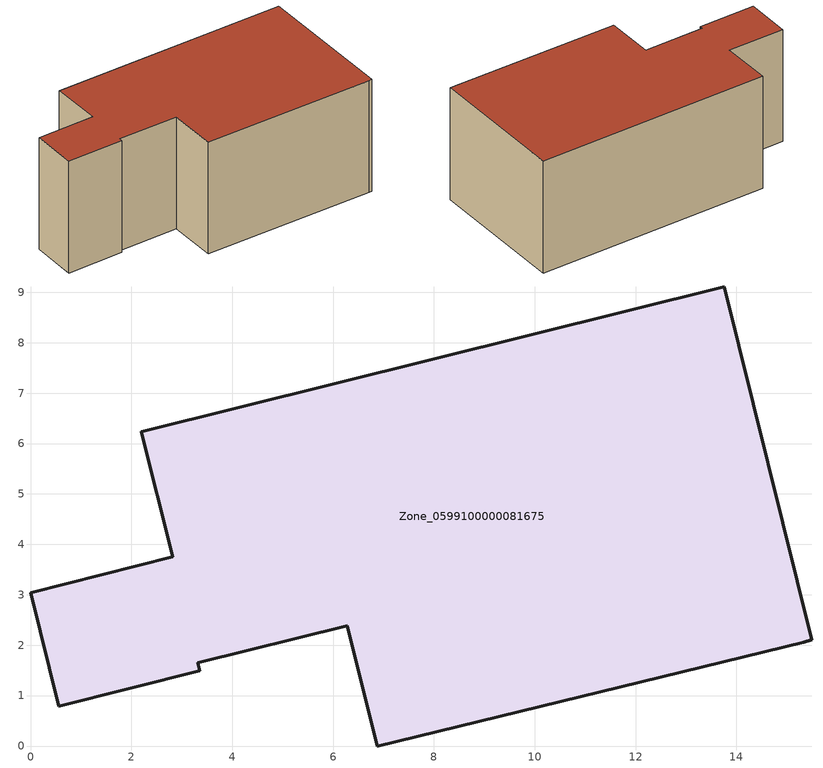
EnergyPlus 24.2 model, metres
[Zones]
Zone_0599100000081675
 floor ground (C_G): 2.82,3.75 2.19,6.23 13.76,9.11 15.5,2.11 15.34,2.06 6.88,0 6.28,2.39 3.31,1.65 3.35,1.49 0.56,0.79 0,3.04 z0
 wall outside (C_F): 3.31,1.65 6.28,2.39 6.88,0 15.34,2.06 15.5,2.11 13.76,9.11 2.19,6.23 2.82,3.75 0,3.04 0.56,0.79 3.35,1.49 3.31,1.65 z0:5.96
 roof outside (C_R): 15.34,2.06 15.5,2.11 13.76,9.11 2.19,6.23 2.82,3.75 0,3.04 0.56,0.79 3.35,1.49 3.31,1.65 6.28,2.39 6.88,0 z5.96
[BUILDING]
Pand.0599100000081675: North Axis=0; Terrain=City; Loads Convergence Tolerance Value=0.04; Temperature Convergence Tolerance Value=0.4; Solar Distribution=FullExterior; Maximum Number of Warmup Days=25; Minimum Number of Warmup Days=1
[Site:Location]
Rotterdam.The.Hague.AP_ZH_NLD Design_Conditions: Latitude=51.96; Longitude=4.45; Time Zone=1; Elevation=-4.5
[SITE:GROUNDTEMPERATURE:BUILDINGSURFACE]
18, 18, 18, 18, 18, 18, 18, 18, 18, 18, 18, 18
[MATERIAL] Thermal Absorptance=0.9; Solar Absorptance=0.7; Visible Absorptance=0.7
Name | Roughness | Thickness | Conductivity | Density | Specific Heat
G.TI.1965-1974 | MediumSmooth | 0.15 | 0.882353 | 540 | 1210
F.TI.1965-1974 | Rough | 0.3 | 0.697674 | 1920 | 840
R.TI.1965-1974 | MediumRough | 0.2 | 0.232558 | 1500 | 1000
[CONSTRUCTION]
C_G: G.TI.1965-1974
C_F: F.TI.1965-1974
C_R: R.TI.1965-1974
[ZONE]
Zone_0599100000081675: Type=1; Multiplier=1; Ceiling Height=Autocalculate; Volume=Autocalculate; Floor Area=autocalculate; Part of Total Floor Area=Yes
[ZONEINFILTRATION:DESIGNFLOWRATE]
Infil_Zone_0599100000081675: Zone or ZoneList or Space or SpaceList=Zone_0599100000081675; Schedule=AlwaysOn; Design Flow Rate Calculation Method=Flow/Area; Flow Rate per Floor Area=0.003; Constant Term Coefficient=1; Temperature Term Coefficient=0; Velocity Term Coefficient=0; Velocity Squared Term Coefficient=0
[HVACTEMPLATE:ZONE:IDEALLOADSAIRSYSTEM]
Zone_0599100000081675: Maximum Heating Supply Air Temperature=50; Minimum Cooling Supply Air Temperature=13; Maximum Heating Supply Air Humidity Ratio=0.0156; Minimum Cooling Supply Air Humidity Ratio=0.0077; Heating Limit=NoLimit; Cooling Limit=NoLimit; Dehumidification Control Type=ConstantSensibleHeatRatio; Cooling Sensible Heat Ratio=0.7; Dehumidification Setpoint=60; Humidification Control Type=None; Humidification Setpoint=30; Outdoor Air Method=None; Outdoor Air Flow Rate per Person=0.00944; Outdoor Air Flow Rate per Zone Floor Area=0; Outdoor Air Flow Rate per Zone=0; Demand Controlled Ventilation Type=None; Outdoor Air Economizer Type=NoEconomizer; Heat Recovery Type=None; Sensible Heat Recovery Effectiveness=0.7; Latent Heat Recovery Effectiveness=0.65
[ZONECONTROL:THERMOSTAT]
ThermostatControl_Zone_0599100000081675: Zone or ZoneList=Zone_0599100000081675; Control Type Schedule=DualSetpointControlType; Control 1=Thermostat_Zone_0599100000081675; Temperature Difference Between Cutout And Setpoint=0
[THERMOSTATSETPOINT:DUALSETPOINT]
Thermostat_Zone_0599100000081675: Heating Setpoint Temperature Schedule=HeatingSetpoint_Zone_0599100000081675; Cooling Setpoint Temperature Schedule=CoolingSetpoint_Zone_0599100000081675
[SCHEDULE:COMPACT]
HeatingSetpoint_Zone_0599100000081675: Through: 12/31, For: AllDays, Until: 24:00, 21
CoolingSetpoint_Zone_0599100000081675: Through: 12/31, For: AllDays, Until: 24:00, 24
DualSetpointControlType: Through: 12/31, For: AllDays, Until: 24:00, 4
AlwaysOn: Through: 12/31, For: AllDays, Until: 24:00, 1
